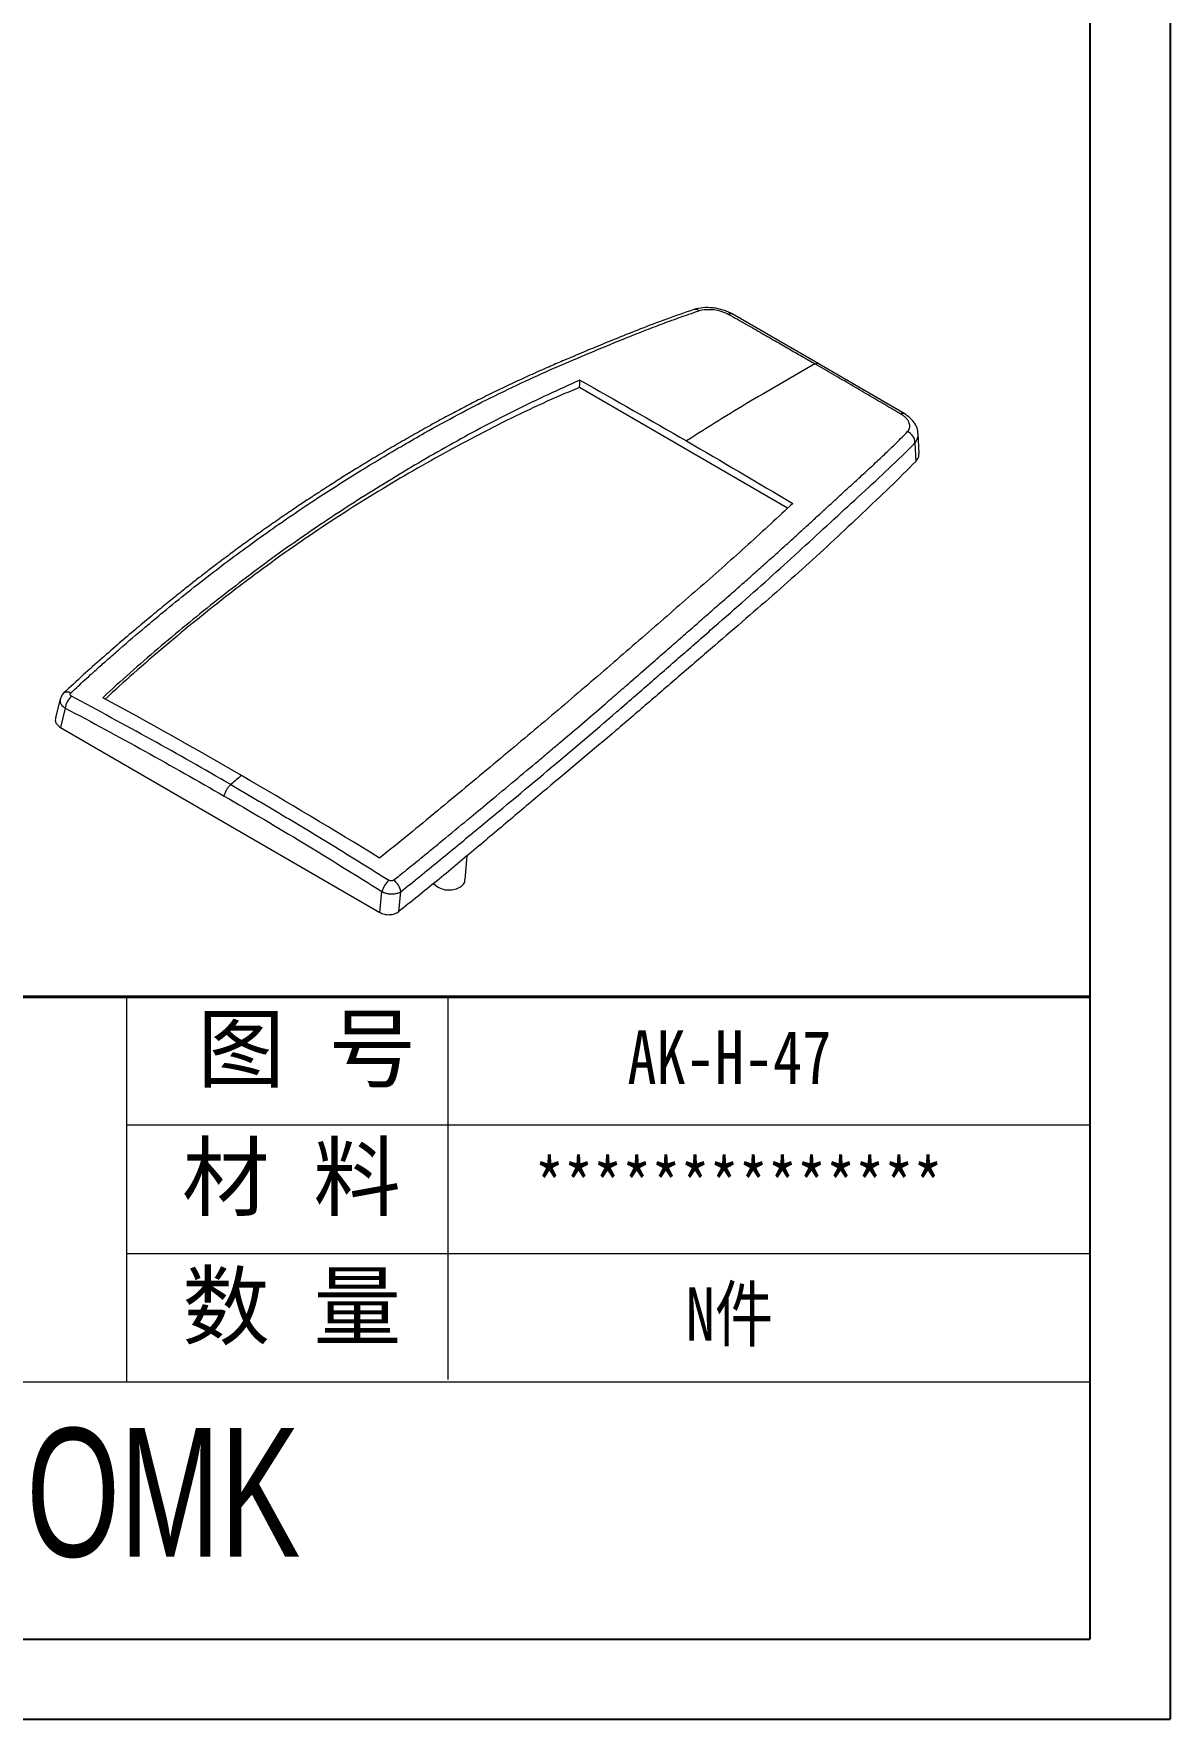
# Model space of a CAD drawing. Header units: inches. Extents: x 1474 to 3696, y 573 to 1061.
# Drawn here: x 1999.2 to 2163.5, y 573 to 816.8 of the extents above; entities that cross this region are included whole.
import ezdxf

# ---------------------------------------------------------------- set-up
doc = ezdxf.new("R2010")
doc.units = ezdxf.units.IN
doc.layers.add('文字', color=81, linetype='Continuous')
doc.layers.add('粗实线', color=7, linetype='Continuous', lineweight=30)
doc.layers.add('细实线', color=3, linetype='Continuous', lineweight=9)
doc.styles.get("Standard").update_dxf_attribs({"font": 'txt', "bigfont": 'gbcbig.shx'})
doc.styles.add('宋体', font='', dxfattribs={"width": 0.8, "height": 3.5})
doc.styles.add('长仿宋', font='', dxfattribs={"width": 0.7, "height": 4})
doc.styles.get('宋体').set_extended_font_data('SimSun')
doc.styles.get('长仿宋').set_extended_font_data('SimSun')

msp = doc.modelspace()

# ---------------------------------------------------------------- linework, layer by layer
for p, q in [((2163.536, 1060.556), (2163.536, 572.957)), ((2151.927, 1048.946), (2151.927, 584.566)), ((1491.776, 584.566), (2151.927, 584.566)), ((1473.932, 572.957), (2163.536, 572.957))]:
    msp.add_line(p, q)
at = {"color": 7, "linetype": 'Continuous', "lineweight": 15}
for p, q in [((2112.613, 769.079), (2100.181, 776.219)), ((2125.043, 761.81), (2112.539, 769.122)), ((2108.203, 748.124), (2078.092, 765.575)), ((2127.091, 758.861), (2127.083, 758.937)), ((2127.207, 756.049), (2127.092, 758.861)), ((2126.607, 757.574), (2126.72, 754.889)), ((2003.025, 720.568), (2002.345, 717.782)), ((2003.736, 719.219), (2003.052, 716.419)), ((2003.5, 721.356), (2003.513, 721.369)), ((2003.052, 716.419), (2049.217, 689.663)), ((2061.596, 694.403), (2061.863, 697.857)), ((2049.217, 689.663), (2049.538, 692.674)), ((2051.959, 689.789), (2052.268, 692.662)), ((2056.98, 693.82), (2057.552, 693.339))]:
    msp.add_line(p, q, dxfattribs=at)
at = {"color": 7, "linetype": 'Continuous', "lineweight": 15, "flags": 128}
msp.add_lwpolyline([(2078.092, 765.575), (2078.132, 766.111), (2078.172, 766.646)], dxfattribs=at)
at = {"color": 8, "linetype": 'Continuous', "lineweight": 15}
for centre, radius, start, end in [((2094.856, 776.114), 0.774, 47.04084, 104.5718), ((2099.996, 775.759), 0.496, 68.03022, 127.07884), ((2124.862, 761.361), 0.484, 68.1631, 127.99511), ((2004.037, 720.656), 0.885, 55.40738, 126.28594)]:
    msp.add_arc(centre, radius, start, end, dxfattribs=at)
at = {"color": 7, "linetype": 'Continuous', "lineweight": 15}
for centre, radius, start, end in [((2124.886, 757.612), 1.721, 358.7287, 67.8298), ((2006.651, 718.766), 2.95, 133.20004, 171.16184), ((2052.751, 691.831), 3.322, 131.73808, 165.29862), ((2049.935, 692.36), 2.352, 7.35838, 56.70401)]:
    msp.add_arc(centre, radius, start, end, dxfattribs=at)
for points, knots in [([(2094.661, 776.863), (2093.3, 776.395), (2090.688, 775.496), (2087.039, 774.096), (2083.738, 772.781), (2080.767, 771.564), (2078.112, 770.461), (2075.774, 769.471), (2073.52, 768.496), (2071.248, 767.489), (2068.844, 766.39), (2066.431, 765.248), (2064.092, 764.099), (2061.825, 762.945), (2059.619, 761.786), (2057.377, 760.575), (2055.091, 759.306), (2052.759, 757.977), (2050.386, 756.594), (2048.05, 755.201), (2045.887, 753.881), (2043.982, 752.694), (2042.344, 751.656), (2040.835, 750.686), (2039.306, 749.688), (2037.611, 748.565), (2035.745, 747.305), (2033.748, 745.93), (2031.719, 744.5), (2029.708, 743.051), (2027.768, 741.626), (2025.999, 740.301), (2024.392, 739.076), (2022.931, 737.946), (2021.437, 736.771), (2019.816, 735.479), (2017.988, 733.998), (2015.984, 732.345), (2013.816, 730.525), (2011.49, 728.54), (2008.975, 726.353), (2006.28, 723.953), (2004.457, 722.251), (2003.513, 721.37)], [0, 0, 0, 0, 0.0404398, 0.0775812, 0.1114359, 0.1420207, 0.1693516, 0.1934387, 0.2142794, 0.2391264, 0.2639669, 0.289132, 0.314619, 0.3376414, 0.3610106, 0.3849769, 0.409553, 0.4347392, 0.4605338, 0.4867427, 0.5109333, 0.5313885, 0.5493758, 0.5649614, 0.5812901, 0.6000897, 0.6213616, 0.6436824, 0.6671696, 0.6899938, 0.7121202, 0.73355, 0.7508767, 0.7677198, 0.7843363, 0.8031074, 0.8246116, 0.8488481, 0.874201, 0.9019816, 0.9322018, 0.9648725, 1, 1, 1, 1]), ([(2004.54, 721.385), (2004.81, 721.64), (2005.398, 722.194), (2006.357, 723.083), (2007.463, 724.094), (2008.718, 725.223), (2010.124, 726.469), (2012.331, 728.396), (2014.942, 730.628), (2019.415, 734.362), (2024.938, 738.774), (2030.849, 743.159), (2035.806, 746.641), (2040.495, 749.79), (2045.14, 752.753), (2049.387, 755.34), (2052.598, 757.234), (2056.295, 759.354), (2060.475, 761.651), (2065.348, 764.174), (2070.165, 766.485), (2074.932, 768.622), (2079.623, 770.618), (2083.657, 772.28), (2087.085, 773.65), (2089.329, 774.518), (2091.14, 775.194), (2092.519, 775.694), (2093.934, 776.193), (2094.898, 776.517), (2095.384, 776.68)], [0, 0, 0, 0, 0.0101546, 0.0220365, 0.0356466, 0.0509858, 0.0680549, 0.0868551, 0.1308945, 0.1619858, 0.2466483, 0.3255009, 0.365444, 0.4147196, 0.4824551, 0.5191603, 0.5541235, 0.5873376, 0.6394904, 0.6891848, 0.7430268, 0.791221, 0.8379842, 0.8886601, 0.9162874, 0.943896, 0.9575253, 0.9714196, 0.9855783, 1, 1, 1, 1]), ([(2100.181, 776.22), (2099.98, 776.325), (2099.579, 776.535), (2098.892, 776.786), (2098.165, 776.978), (2097.171, 777.139), (2095.91, 777.176), (2095.078, 776.968), (2094.662, 776.863)], [0, 0, 0, 0, 0.1240346, 0.2486506, 0.3736327, 0.498941, 0.7491456, 1, 1, 1, 1]), ([(2095.384, 776.68), (2095.681, 776.779), (2096.02, 776.845), (2096.744, 776.902), (2097.129, 776.894), (2097.907, 776.801), (2098.298, 776.716), (2099.038, 776.481), (2099.389, 776.33), (2099.697, 776.155)], [0, 0, 0, 0, 0.25, 0.25, 0.5, 0.5, 0.75, 0.75, 1, 1, 1, 1]), ([(2099.697, 776.155), (2100.526, 775.683), (2102.129, 774.771), (2104.45, 773.443), (2106.606, 772.206), (2108.596, 771.061), (2110.42, 770.008), (2111.581, 769.335), (2112.134, 769.015)], [0, 0, 0, 0, 0.1999474, 0.3865806, 0.5599006, 0.7199094, 0.8666087, 1, 1, 1, 1]), ([(2112.134, 769.015), (2109.042, 767.231), (2105.951, 765.443), (2101.306, 762.673), (2099.756, 761.736), (2096.658, 759.822), (2095.113, 758.846), (2093.569, 757.853)], [0, 0, 0, 0, 0.5, 0.5, 0.75, 0.75, 1, 1, 1, 1]), ([(2124.564, 761.743), (2123.795, 762.196), (2122.228, 763.121), (2119.833, 764.528), (2117.347, 765.983), (2114.771, 767.485), (2113.023, 768.499), (2112.134, 769.015)], [0, 0, 0, 0, 0.1855209, 0.3782843, 0.5782874, 0.7855269, 1, 1, 1, 1]), ([(2078.172, 766.646), (2075.055, 765.279), (2071.952, 763.843), (2065.835, 760.801), (2062.821, 759.198), (2056.853, 755.863), (2053.892, 754.135), (2048.011, 750.558), (2045.092, 748.708), (2039.314, 744.879), (2036.458, 742.898), (2030.82, 738.794), (2028.035, 736.674), (2022.533, 732.31), (2019.817, 730.067), (2014.429, 725.477), (2011.759, 723.132), (2009.162, 720.714)], [0, 0, 0, 0, 0.125, 0.125, 0.25, 0.25, 0.375, 0.375, 0.5, 0.5, 0.625, 0.625, 0.75, 0.75, 0.875, 0.875, 1, 1, 1, 1]), ([(2078.092, 765.575), (2077.207, 765.208), (2074.55, 764.108), (2070.137, 762.097), (2064.915, 759.499), (2059.776, 756.772), (2054.69, 753.938), (2049.639, 750.97), (2044.627, 747.85), (2039.667, 744.589), (2034.775, 741.192), (2030.758, 738.24), (2026.781, 735.199), (2022.845, 732.07), (2018.201, 728.202), (2013.73, 724.373), (2010.879, 721.766), (2009.516, 720.52)], [0, 0, 0, 0, 0.0359673, 0.1079079, 0.1798453, 0.2517801, 0.3237366, 0.395672, 0.46764, 0.5395755, 0.6115421, 0.6834781, 0.7194445, 0.7913801, 0.8633421, 0.9346661, 1, 1, 1, 1]), ([(2125.535, 759.206), (2125.559, 759.232), (2125.607, 759.284), (2125.669, 759.366), (2125.724, 759.45), (2125.77, 759.536), (2125.808, 759.625), (2125.839, 759.716), (2125.877, 759.879), (2125.889, 760.12), (2125.811, 760.451), (2125.641, 760.791), (2125.416, 761.074), (2125.192, 761.291), (2125.003, 761.449), (2124.795, 761.601), (2124.641, 761.695), (2124.564, 761.743)], [0, 0, 0, 0, 0.037359, 0.0744112, 0.1112401, 0.1479306, 0.1845685, 0.2212401, 0.2580314, 0.3775387, 0.4956054, 0.6218914, 0.7464762, 0.8100308, 0.8731241, 0.9362749, 1, 1, 1, 1]), ([(2127.047, 758.935), (2127.043, 759.112), (2127.033, 759.601), (2126.643, 760.376), (2125.975, 761.189), (2125.351, 761.605), (2125.042, 761.811)], [0, 0, 0, 0, 0.1600381, 0.4447493, 0.7255017, 1, 1, 1, 1]), ([(2051.226, 694.327), (2051.535, 694.572), (2052.194, 695.098), (2053.238, 695.939), (2054.699, 697.124), (2056.561, 698.646), (2059.252, 700.863), (2062.123, 703.239), (2065.449, 705.991), (2068.704, 708.696), (2071.586, 711.11), (2073.807, 712.983), (2075.933, 714.784), (2078.562, 717.023), (2081.246, 719.329), (2083.561, 721.333), (2085.84, 723.316), (2088.217, 725.394), (2090.615, 727.494), (2092.677, 729.3), (2094.655, 731.035), (2096.547, 732.691), (2098.47, 734.374), (2100.323, 735.997), (2102.162, 737.62), (2103.884, 739.147), (2105.564, 740.648), (2107.356, 742.263), (2108.844, 743.618), (2110.222, 744.874), (2111.284, 745.847), (2112.602, 747.054), (2114.038, 748.372), (2115.611, 749.817), (2117.177, 751.253), (2118.812, 752.752), (2120.494, 754.3), (2121.941, 755.652), (2123.074, 756.736), (2123.923, 757.565), (2124.745, 758.386), (2125.273, 758.934), (2125.535, 759.206)], [0, 0, 0, 0, 0.0104582, 0.0223516, 0.0356794, 0.0606926, 0.086854, 0.1297672, 0.161984, 0.2050437, 0.2466474, 0.2669052, 0.2868007, 0.325502, 0.3654329, 0.3889063, 0.4147204, 0.4540903, 0.4824563, 0.510156, 0.5368704, 0.562599, 0.5873381, 0.6159409, 0.6394797, 0.6646364, 0.6891857, 0.7119087, 0.7430282, 0.7554267, 0.7738255, 0.7912225, 0.8156047, 0.8399713, 0.8642885, 0.8886611, 0.9167066, 0.9438964, 0.9582126, 0.972335, 0.986264, 1, 1, 1, 1]), ([(2052.268, 692.662), (2054.119, 694.132), (2055.935, 695.611), (2059.524, 698.56), (2061.299, 700.03), (2066.596, 704.411), (2070.081, 707.299), (2076.894, 713.03), (2080.229, 715.866), (2085.108, 720.077), (2086.715, 721.472), (2089.894, 724.241), (2091.467, 725.615), (2094.581, 728.337), (2096.121, 729.686), (2099.173, 732.355), (2100.684, 733.678), (2103.662, 736.305), (2105.129, 737.61), (2108.005, 740.201), (2109.412, 741.487), (2112.18, 744.029), (2113.541, 745.285), (2116.238, 747.772), (2117.575, 749.002), (2120.238, 751.444), (2121.563, 752.657), (2124.152, 755.096), (2125.414, 756.323), (2126.607, 757.574)], [0, 0, 0, 0, 0.0625, 0.0625, 0.125, 0.125, 0.25, 0.25, 0.375, 0.375, 0.4375, 0.4375, 0.5, 0.5, 0.5625, 0.5625, 0.625, 0.625, 0.6875, 0.6875, 0.75, 0.75, 0.8125, 0.8125, 0.875, 0.875, 0.9375, 0.9375, 1, 1, 1, 1]), ([(2126.72, 754.889), (2126.828, 755.02), (2127.045, 755.284), (2127.198, 755.68), (2127.192, 755.944), (2127.19, 756.049)], [0, 0, 0, 0, 0.3764863, 0.7529147, 1, 1, 1, 1]), ([(2126.72, 754.889), (2125.532, 753.654), (2124.269, 752.411), (2121.667, 749.903), (2120.331, 748.638), (2117.644, 746.095), (2116.294, 744.816), (2113.578, 742.283), (2112.209, 741.029), (2109.43, 738.519), (2108.018, 737.26), (2105.131, 734.721), (2103.658, 733.442), (2100.669, 730.861), (2099.151, 729.557), (2096.084, 726.917), (2094.537, 725.581), (2091.407, 722.879), (2089.825, 721.513), (2086.627, 718.757), (2085.01, 717.368), (2080.103, 713.189), (2076.751, 710.392), (2071.609, 706.069), (2069.874, 704.604), (2066.372, 701.645), (2064.607, 700.154), (2061.051, 697.17), (2059.264, 695.68), (2055.65, 692.718), (2053.823, 691.246), (2051.959, 689.789)], [0, 0, 0, 0, 0.0625, 0.0625, 0.125, 0.125, 0.1875, 0.1875, 0.25, 0.25, 0.3125, 0.3125, 0.375, 0.375, 0.4375, 0.4375, 0.5, 0.5, 0.5625, 0.5625, 0.625, 0.625, 0.75, 0.75, 0.8125, 0.8125, 0.875, 0.875, 0.9375, 0.9375, 1, 1, 1, 1]), ([(2108.944, 748.812), (2106.839, 746.858), (2104.695, 744.867), (2100.261, 740.849), (2097.974, 738.824), (2093.305, 734.736), (2090.93, 732.669), (2086.109, 728.478), (2083.662, 726.355), (2078.681, 722.064), (2076.144, 719.897), (2070.973, 715.522), (2068.343, 713.313), (2063.001, 708.857), (2060.289, 706.61), (2054.812, 702.072), (2052.047, 699.782), (2049.207, 697.505)], [0, 0, 0, 0, 0.125, 0.125, 0.25, 0.25, 0.375, 0.375, 0.5, 0.5, 0.625, 0.625, 0.75, 0.75, 0.875, 0.875, 1, 1, 1, 1]), ([(2003.093, 720.694), (2003.059, 720.648), (2003.02, 720.596), (2003.022, 720.536), (2003.022, 720.529)], [0, 0, 0, 0, 0.8915697, 1, 1, 1, 1]), ([(2003.512, 721.369), (2003.379, 721.221), (2003.152, 720.969), (2003.07, 720.653), (2003.037, 720.523)], [0, 0, 0, 0, 0.5879323, 1, 1, 1, 1]), ([(2004.631, 720.916), (2004.531, 720.969), (2004.463, 721.05), (2004.43, 721.222), (2004.464, 721.313), (2004.54, 721.385)], [0, 0, 0, 0, 0.5, 0.5, 1, 1, 1, 1]), ([(2002.381, 717.848), (2002.345, 717.715), (2002.266, 717.428), (2002.426, 716.978), (2002.719, 716.631), (2002.969, 716.472), (2003.052, 716.419)], [0, 0, 0, 0, 0.2574297, 0.5571918, 0.8527524, 1, 1, 1, 1]), ([(2026.73, 706.482), (2026.752, 706.609), (2026.791, 706.754), (2026.906, 707.063), (2026.983, 707.227), (2027.161, 707.541), (2027.263, 707.691), (2027.472, 707.952), (2027.578, 708.062), (2027.678, 708.149)], [0, 0, 0, 0, 0.25, 0.25, 0.5, 0.5, 0.75, 0.75, 1, 1, 1, 1]), ([(2027.678, 708.149), (2028.316, 707.778), (2029.592, 707.037), (2031.505, 705.915), (2033.417, 704.787), (2035.327, 703.652), (2037.235, 702.509), (2039.141, 701.359), (2041.045, 700.202), (2042.948, 699.038), (2044.849, 697.867), (2046.748, 696.688), (2048.645, 695.503), (2049.908, 694.707), (2050.54, 694.309)], [0, 0, 0, 0, 0.0834115, 0.1668069, 0.2501874, 0.3335537, 0.4169061, 0.5002451, 0.5835708, 0.6668832, 0.7501823, 0.8334681, 0.9167407, 1, 1, 1, 1]), ([(2049.538, 692.674), (2049.576, 692.654), (2049.652, 692.614), (2049.774, 692.561), (2049.899, 692.513), (2050.029, 692.47), (2050.162, 692.432), (2050.298, 692.401), (2050.435, 692.375), (2050.574, 692.355), (2050.714, 692.341), (2050.891, 692.331), (2051.108, 692.331), (2051.361, 692.352), (2051.609, 692.395), (2051.848, 692.461), (2052.073, 692.548), (2052.202, 692.624), (2052.268, 692.662)], [0, 0, 0, 0, 0.0470979, 0.0941359, 0.1410698, 0.1878627, 0.2345041, 0.2810048, 0.3273767, 0.3736297, 0.4197629, 0.4657737, 0.5494884, 0.6353443, 0.7233141, 0.8134429, 0.905729, 1, 1, 1, 1]), ([(2051.226, 694.327), (2051.142, 694.26), (2051.021, 694.219), (2050.768, 694.213), (2050.638, 694.247), (2050.54, 694.309)], [0, 0, 0, 0, 0.5, 0.5, 1, 1, 1, 1]), ([(2057.552, 693.339), (2057.831, 693.209), (2058.39, 692.951), (2059.399, 692.865), (2060.35, 693.029), (2061.099, 693.437), (2061.535, 693.933), (2061.545, 694.282), (2061.549, 694.41)], [0, 0, 0, 0, 0.1793733, 0.3587467, 0.53812, 0.7174933, 0.8968666, 1, 1, 1, 1]), ([(2049.217, 689.663), (2049.317, 689.605), (2049.423, 689.555), (2049.647, 689.468), (2049.766, 689.432), (2050.01, 689.376), (2050.134, 689.357), (2050.385, 689.335), (2050.514, 689.333), (2050.766, 689.345), (2050.89, 689.359), (2051.133, 689.404), (2051.252, 689.436), (2051.588, 689.55), (2051.791, 689.658), (2051.959, 689.789)], [0, 0, 0, 0, 0.125, 0.125, 0.25, 0.25, 0.375, 0.375, 0.5, 0.5, 0.625, 0.625, 0.75, 0.75, 1, 1, 1, 1])]:
    msp.add_open_spline(points, degree=3, knots=knots, dxfattribs=at)
at = {"color": 8, "linetype": 'Continuous', "lineweight": 15}
for points, knots in [([(2112.134, 769.015), (2112.227, 769.059), (2112.414, 769.149), (2112.546, 769.101), (2112.612, 769.077)], [0, 0, 0, 0, 0.4937053, 1, 1, 1, 1]), ([(2126.607, 757.574), (2126.719, 757.726), (2126.939, 758.023), (2127.064, 758.461), (2127.103, 758.741), (2127.091, 758.856), (2127.091, 758.861)], [0, 0, 0, 0, 0.3835895, 0.751867, 0.9888301, 1, 1, 1, 1]), ([(2003.022, 720.529), (2003.003, 720.372), (2002.966, 720.066), (2003.234, 719.592), (2003.568, 719.344), (2003.736, 719.219)], [0, 0, 0, 0, 0.3438269, 0.6696272, 1, 1, 1, 1])]:
    msp.add_open_spline(points, degree=3, knots=knots, dxfattribs=at)
at = {"color": 7, "linetype": 'Continuous', "lineweight": 15}
for points in [[(2078.172, 766.646), (2083.308, 763.758), (2088.441, 760.826), (2093.569, 757.853)], [(2093.569, 757.853), (2098.698, 754.88), (2103.824, 751.868), (2108.944, 748.812)], [(2003.736, 719.219), (2011.426, 715.155), (2019.093, 710.908), (2026.73, 706.482)], [(2027.678, 708.149), (2020.024, 712.585), (2012.339, 716.842), (2004.631, 720.916)], [(2029.208, 709.478), (2022.532, 713.347), (2015.849, 717.093), (2009.162, 720.714)], [(2029.208, 709.478), (2028.698, 709.036), (2028.188, 708.593), (2027.678, 708.149)], [(2049.207, 697.505), (2042.552, 701.616), (2035.884, 705.608), (2029.208, 709.478)], [(2026.73, 706.482), (2034.366, 702.056), (2041.972, 697.452), (2049.538, 692.674)]]:
    msp.add_open_spline(points, degree=3, dxfattribs=at)
at = {"layer": '粗实线', "color": 7, "lineweight": 40}
msp.add_line((2151.927, 677.442), (1873.299, 677.442), dxfattribs=at)
at = {"layer": '细实线', "color": 7}
for p, q in [((2012.613, 677.442), (2012.613, 621.717)), ((2059.051, 677.442), (2059.051, 622.108)), ((2151.927, 658.867), (2012.613, 658.867)), ((2151.927, 640.292), (2012.613, 640.292)), ((2151.927, 621.717), (1733.985, 621.717))]:
    msp.add_line(p, q, dxfattribs=at)

# ---------------------------------------------------------------- texts
at = {"layer": '文字', "color": 0, "char_height": 6.9657, "width": 80.53136, "attachment_point": 1, "style": '宋体'}
for s, insert in [('{\\H1.111x;AK-H-47}', (2085.04, 672.59)), ('{\\H1.111x;**************}', (2071.642, 654.015)), ('{\\H1.111x;N件}', (2093.466, 635.44))]:
    msp.add_mtext(s, dxfattribs=dict(at, insert=insert))
at = {"layer": '粗实线', "insert": (1975.915, 615.065), "char_height": 18.57521, "width": 208.30259, "attachment_point": 1, "style": '长仿宋'}
msp.add_mtext('{\\fSTXinwei|b0|i0|c134|p2;SZOMK}', dxfattribs=at)
at = {"layer": '细实线', "color": 7, "char_height": 9.2876, "attachment_point": 1}
for s, insert, width in [('{\\fSimSun|b0|i0|c134|p54;图 号}', (2022.826, 674.623), 46.43802), ('{\\fSimSun|b0|i0|c134|p54;材 料   }', (2020.624, 656.047), 46.43802), ('{\\fSimSun|b0|i0|c134|p54;数 量}', (2020.669, 637.381), 41.96257)]:
    msp.add_mtext(s, dxfattribs=dict(at, insert=insert, width=width))

doc.saveas('drawing.dxf')
